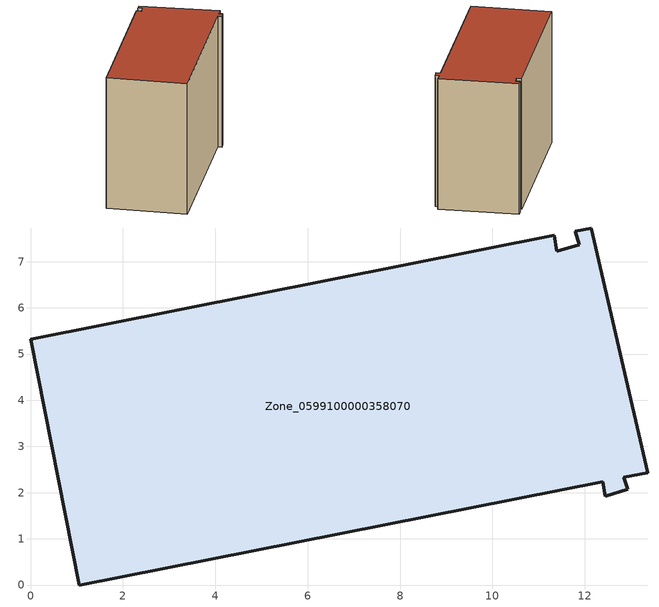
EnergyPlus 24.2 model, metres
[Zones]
Zone_0599100000358070
 floor ground (C_G): 12.38,2.24 1.05,0 0,5.32 11.33,7.57 11.39,7.23 11.88,7.37 11.8,7.66 12.14,7.73 13.37,2.43 12.85,2.33 12.93,2.07 12.45,1.92 z0
 wall outside (C_F): 1.05,0 12.38,2.24 12.45,1.92 12.93,2.07 12.85,2.33 13.37,2.43 12.14,7.73 11.8,7.66 11.88,7.37 11.39,7.23 11.33,7.57 0,5.32 1.05,0 z0:9.33
 roof outside (C_R): 13.37,2.43 12.14,7.73 11.8,7.66 11.88,7.37 11.39,7.23 11.33,7.57 0,5.32 1.05,0 12.38,2.24 12.45,1.92 12.93,2.07 12.85,2.33 z9.33
[BUILDING]
Pand.0599100000358070: North Axis=0; Terrain=City; Loads Convergence Tolerance Value=0.04; Temperature Convergence Tolerance Value=0.4; Solar Distribution=FullExterior; Maximum Number of Warmup Days=25; Minimum Number of Warmup Days=1
[Site:Location]
Rotterdam.The.Hague.AP_ZH_NLD Design_Conditions: Latitude=51.96; Longitude=4.45; Time Zone=1; Elevation=-4.5
[SITE:GROUNDTEMPERATURE:BUILDINGSURFACE]
18, 18, 18, 18, 18, 18, 18, 18, 18, 18, 18, 18
[MATERIAL] Thermal Absorptance=0.9; Solar Absorptance=0.7; Visible Absorptance=0.7
Name | Roughness | Thickness | Conductivity | Density | Specific Heat
G.TI.1992-2005 | MediumSmooth | 0.15 | 0.06 | 540 | 1210
F.TI.1992-2005 | Rough | 0.3 | 0.12 | 1920 | 840
R.TI.1992-2005 | MediumRough | 0.2 | 0.08 | 1500 | 1000
[CONSTRUCTION]
C_G: G.TI.1992-2005
C_F: F.TI.1992-2005
C_R: R.TI.1992-2005
[ZONE]
Zone_0599100000358070: Type=1; Multiplier=1; Ceiling Height=Autocalculate; Volume=Autocalculate; Floor Area=autocalculate; Part of Total Floor Area=Yes
[ZONEINFILTRATION:DESIGNFLOWRATE]
Infil_Zone_0599100000358070: Zone or ZoneList or Space or SpaceList=Zone_0599100000358070; Schedule=AlwaysOn; Design Flow Rate Calculation Method=Flow/Area; Flow Rate per Floor Area=0.0015; Constant Term Coefficient=1; Temperature Term Coefficient=0; Velocity Term Coefficient=0; Velocity Squared Term Coefficient=0
[HVACTEMPLATE:ZONE:IDEALLOADSAIRSYSTEM]
Zone_0599100000358070: Maximum Heating Supply Air Temperature=50; Minimum Cooling Supply Air Temperature=13; Maximum Heating Supply Air Humidity Ratio=0.0156; Minimum Cooling Supply Air Humidity Ratio=0.0077; Heating Limit=NoLimit; Cooling Limit=NoLimit; Dehumidification Control Type=ConstantSensibleHeatRatio; Cooling Sensible Heat Ratio=0.7; Dehumidification Setpoint=60; Humidification Control Type=None; Humidification Setpoint=30; Outdoor Air Method=None; Outdoor Air Flow Rate per Person=0.00944; Outdoor Air Flow Rate per Zone Floor Area=0; Outdoor Air Flow Rate per Zone=0; Demand Controlled Ventilation Type=None; Outdoor Air Economizer Type=NoEconomizer; Heat Recovery Type=None; Sensible Heat Recovery Effectiveness=0.7; Latent Heat Recovery Effectiveness=0.65
[ZONECONTROL:THERMOSTAT]
ThermostatControl_Zone_0599100000358070: Zone or ZoneList=Zone_0599100000358070; Control Type Schedule=DualSetpointControlType; Control 1=Thermostat_Zone_0599100000358070; Temperature Difference Between Cutout And Setpoint=0
[THERMOSTATSETPOINT:DUALSETPOINT]
Thermostat_Zone_0599100000358070: Heating Setpoint Temperature Schedule=HeatingSetpoint_Zone_0599100000358070; Cooling Setpoint Temperature Schedule=CoolingSetpoint_Zone_0599100000358070
[SCHEDULE:COMPACT]
HeatingSetpoint_Zone_0599100000358070: Through: 12/31, For: AllDays, Until: 24:00, 21
CoolingSetpoint_Zone_0599100000358070: Through: 12/31, For: AllDays, Until: 24:00, 24
DualSetpointControlType: Through: 12/31, For: AllDays, Until: 24:00, 4
AlwaysOn: Through: 12/31, For: AllDays, Until: 24:00, 1
